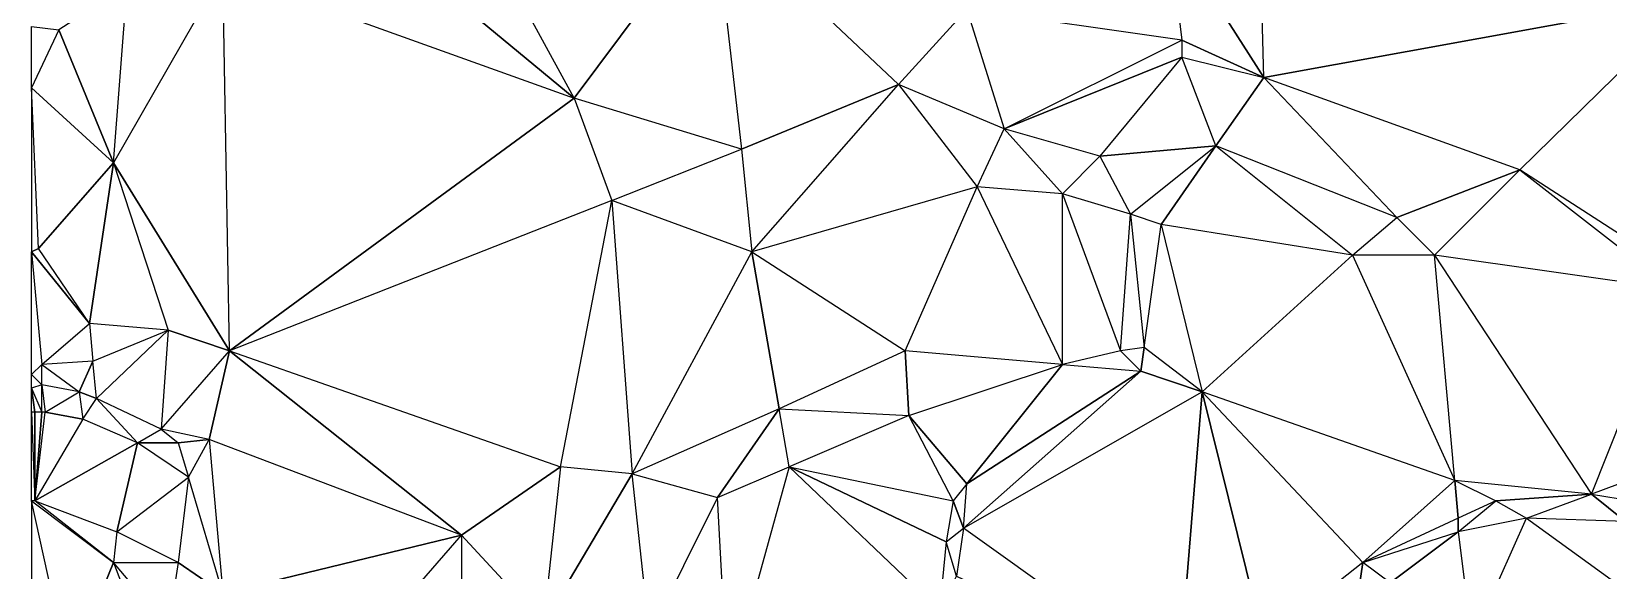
# Model space of a CAD drawing. Header units: millimetres. Extents: x 177476 to 180258, y 742892 to 746240.
# Drawn here: x 177476 to 178862, y 744531 to 745005 of the extents above; entities that cross this region are included whole.
import ezdxf

# ---------------------------------------------------------------- set-up
doc = ezdxf.new("R2010")
doc.units = ezdxf.units.MM
doc.layers.add('face', color=7, linetype='Continuous')

msp = doc.modelspace()

# ---------------------------------------------------------------- linework, layer by layer
at = {"layer": 'face'}
for points in [[(178559.5, 744964.5, 238.7), (178550.5, 745303.5, 238), (178475.5, 745096.5, 237.8), (178559.5, 744964.5, 238.7)], [(178937.5, 745033.5, 237.9), (178559.5, 744964.5, 238.7), (178550.5, 745303.5, 238), (178937.5, 745033.5, 237.9)], [(177953.5, 744946.5, 230.8), (177791.5, 745243.5, 226.7), (177710.5, 745147.5, 226.7), (177953.5, 744946.5, 230.8)], [(178076.5, 745111.5, 230.8), (177953.5, 744946.5, 230.8), (177791.5, 745243.5, 226.7), (178076.5, 745111.5, 230.8)], [(177953.5, 744946.5, 230.8), (177710.5, 745147.5, 226.7), (177644.5, 745057.5, 226.7), (177953.5, 744946.5, 230.8)], [(178076.5, 745111.5, 230.8), (178100.5, 744901.5, 230.5), (177953.5, 744946.5, 230.8), (178076.5, 745111.5, 230.8)], [(178298.5, 745024.5, 233.4), (178238.5, 744958.5, 231), (178076.5, 745111.5, 230.8), (178298.5, 745024.5, 233.4)], [(178238.5, 744958.5, 231), (178076.5, 745111.5, 230.8), (178100.5, 744901.5, 230.5), (178238.5, 744958.5, 231)], [(178475.5, 745096.5, 237.8), (178487.5, 744997.5, 240.4), (178298.5, 745024.5, 233.4), (178475.5, 745096.5, 237.8)], [(178559.5, 744964.5, 238.7), (178475.5, 745096.5, 237.8), (178487.5, 744997.5, 240.4), (178559.5, 744964.5, 238.7)], [(177548.5, 744889.5, 226.7), (177560.5, 745045.5, 232.6), (177500.5, 745006.5, 226.9), (177548.5, 744889.5, 226.7)], [(177650.5, 744724.5, 226.8), (177644.5, 745057.5, 226.7), (177548.5, 744889.5, 226.7), (177650.5, 744724.5, 226.8)], [(177644.5, 745057.5, 226.7), (177548.5, 744889.5, 226.7), (177560.5, 745045.5, 232.6), (177644.5, 745057.5, 226.7)], [(177953.5, 744946.5, 230.8), (177650.5, 744724.5, 226.8), (177644.5, 745057.5, 226.7), (177953.5, 744946.5, 230.8)], [(178937.5, 745033.5, 237.9), (178784.5, 744883.5, 242.7), (178559.5, 744964.5, 238.7), (178937.5, 745033.5, 237.9)], [(178937.5, 745033.5, 237.9), (178919.5, 744796.5, 242.3), (178784.5, 744883.5, 242.7), (178937.5, 745033.5, 237.9)], [(178298.5, 745024.5, 233.4), (178331.5, 744919.5, 239.5), (178238.5, 744958.5, 231), (178298.5, 745024.5, 233.4)], [(178487.5, 744997.5, 240.4), (178298.5, 745024.5, 233.4), (178331.5, 744919.5, 239.5), (178487.5, 744997.5, 240.4)], [(177500.5, 745006.5, 226.9), (177476.5, 744955.5, 230.5), (177476.5, 745009.5, 226.9), (177500.5, 745006.5, 226.9)], [(177548.5, 744889.5, 226.7), (177500.5, 745006.5, 226.9), (177476.5, 744955.5, 230.5), (177548.5, 744889.5, 226.7)], [(178487.5, 744997.5, 240.4), (178487.5, 744982.5, 245), (178331.5, 744919.5, 239.5), (178487.5, 744997.5, 240.4)], [(178559.5, 744964.5, 238.7), (178487.5, 744997.5, 240.4), (178487.5, 744982.5, 245), (178559.5, 744964.5, 238.7)], [(178487.5, 744982.5, 245), (178415.5, 744895.5, 243.4), (178331.5, 744919.5, 239.5), (178487.5, 744982.5, 245)], [(178517.5, 744904.5, 242.9), (178487.5, 744982.5, 245), (178415.5, 744895.5, 243.4), (178517.5, 744904.5, 242.9)], [(178559.5, 744964.5, 238.7), (178517.5, 744904.5, 242.9), (178487.5, 744982.5, 245), (178559.5, 744964.5, 238.7)], [(178559.5, 744964.5, 238.7), (178676.5, 744841.5, 242.6), (178517.5, 744904.5, 242.9), (178559.5, 744964.5, 238.7)], [(178784.5, 744883.5, 242.7), (178559.5, 744964.5, 238.7), (178676.5, 744841.5, 242.6), (178784.5, 744883.5, 242.7)], [(177548.5, 744889.5, 226.7), (177482.5, 744814.5, 229), (177476.5, 744955.5, 230.5), (177548.5, 744889.5, 226.7)], [(177482.5, 744814.5, 229), (177476.5, 744955.5, 230.5), (177476.5, 744811.5, 228.9), (177482.5, 744814.5, 229)], [(178238.5, 744958.5, 231), (178100.5, 744901.5, 230.5), (178109.5, 744811.5, 235.5), (178238.5, 744958.5, 231)], [(178238.5, 744958.5, 231), (178307.5, 744868.5, 234.8), (178109.5, 744811.5, 235.5), (178238.5, 744958.5, 231)], [(178331.5, 744919.5, 239.5), (178238.5, 744958.5, 231), (178307.5, 744868.5, 234.8), (178331.5, 744919.5, 239.5)], [(177953.5, 744946.5, 230.8), (177986.5, 744856.5, 226.7), (177650.5, 744724.5, 226.8), (177953.5, 744946.5, 230.8)], [(178100.5, 744901.5, 230.5), (177953.5, 744946.5, 230.8), (177986.5, 744856.5, 226.7), (178100.5, 744901.5, 230.5)], [(178331.5, 744919.5, 239.5), (178382.5, 744862.5, 237.6), (178307.5, 744868.5, 234.8), (178331.5, 744919.5, 239.5)], [(178415.5, 744895.5, 243.4), (178331.5, 744919.5, 239.5), (178382.5, 744862.5, 237.6), (178415.5, 744895.5, 243.4)], [(178100.5, 744901.5, 230.5), (178109.5, 744811.5, 235.5), (177986.5, 744856.5, 226.7), (178100.5, 744901.5, 230.5)], [(178415.5, 744895.5, 243.4), (178442.5, 744844.5, 242), (178382.5, 744862.5, 237.6), (178415.5, 744895.5, 243.4)], [(178517.5, 744904.5, 242.9), (178415.5, 744895.5, 243.4), (178442.5, 744844.5, 242), (178517.5, 744904.5, 242.9)], [(178517.5, 744904.5, 242.9), (178469.5, 744835.5, 238.5), (178442.5, 744844.5, 242), (178517.5, 744904.5, 242.9)], [(178517.5, 744904.5, 242.9), (178637.5, 744808.5, 238.5), (178469.5, 744835.5, 238.5), (178517.5, 744904.5, 242.9)], [(178676.5, 744841.5, 242.6), (178517.5, 744904.5, 242.9), (178637.5, 744808.5, 238.5), (178676.5, 744841.5, 242.6)], [(177548.5, 744889.5, 226.7), (177527.5, 744748.5, 237.5), (177482.5, 744814.5, 229), (177548.5, 744889.5, 226.7)], [(177548.5, 744889.5, 226.7), (177596.5, 744742.5, 232.7), (177527.5, 744748.5, 237.5), (177548.5, 744889.5, 226.7)], [(177650.5, 744724.5, 226.8), (177548.5, 744889.5, 226.7), (177596.5, 744742.5, 232.7), (177650.5, 744724.5, 226.8)], [(178784.5, 744883.5, 242.7), (178676.5, 744841.5, 242.6), (178709.5, 744808.5, 238.5), (178784.5, 744883.5, 242.7)], [(178784.5, 744883.5, 242.7), (178919.5, 744778.5, 238.5), (178709.5, 744808.5, 238.5), (178784.5, 744883.5, 242.7)], [(178919.5, 744796.5, 242.3), (178784.5, 744883.5, 242.7), (178919.5, 744778.5, 238.5), (178919.5, 744796.5, 242.3)], [(178307.5, 744868.5, 234.8), (178109.5, 744811.5, 235.5), (178244.5, 744724.5, 235.3), (178307.5, 744868.5, 234.8)], [(178307.5, 744868.5, 234.8), (178382.5, 744712.5, 237.1), (178244.5, 744724.5, 235.3), (178307.5, 744868.5, 234.8)], [(178382.5, 744862.5, 237.6), (178307.5, 744868.5, 234.8), (178382.5, 744712.5, 237.1), (178382.5, 744862.5, 237.6)], [(177986.5, 744856.5, 226.7), (177650.5, 744724.5, 226.8), (177941.5, 744622.5, 230), (177986.5, 744856.5, 226.7)], [(177986.5, 744856.5, 226.7), (178004.5, 744616.5, 235.1), (177941.5, 744622.5, 230), (177986.5, 744856.5, 226.7)], [(178109.5, 744811.5, 235.5), (177986.5, 744856.5, 226.7), (178004.5, 744616.5, 235.1), (178109.5, 744811.5, 235.5)], [(178442.5, 744844.5, 242), (178382.5, 744862.5, 237.6), (178433.5, 744724.5, 243), (178442.5, 744844.5, 242)], [(178382.5, 744862.5, 237.6), (178433.5, 744724.5, 243), (178382.5, 744712.5, 237.1), (178382.5, 744862.5, 237.6)], [(178442.5, 744844.5, 242), (178454.5, 744727.5, 238.3), (178433.5, 744724.5, 243), (178442.5, 744844.5, 242)], [(178469.5, 744835.5, 238.5), (178442.5, 744844.5, 242), (178454.5, 744727.5, 238.3), (178469.5, 744835.5, 238.5)], [(178676.5, 744841.5, 242.6), (178709.5, 744808.5, 238.5), (178637.5, 744808.5, 238.5), (178676.5, 744841.5, 242.6)], [(178469.5, 744835.5, 238.5), (178505.5, 744688.5, 238.8), (178454.5, 744727.5, 238.3), (178469.5, 744835.5, 238.5)], [(178637.5, 744808.5, 238.5), (178469.5, 744835.5, 238.5), (178505.5, 744688.5, 238.8), (178637.5, 744808.5, 238.5)], [(177527.5, 744748.5, 237.5), (177482.5, 744814.5, 229), (177476.5, 744811.5, 228.9), (177527.5, 744748.5, 237.5)], [(177527.5, 744748.5, 237.5), (177476.5, 744811.5, 228.9), (177485.5, 744712.5, 240.1), (177527.5, 744748.5, 237.5)], [(177476.5, 744811.5, 228.9), (177485.5, 744712.5, 240.1), (177476.5, 744703.5, 239.4), (177476.5, 744811.5, 228.9)], [(178109.5, 744811.5, 235.5), (178133.5, 744673.5, 236.5), (178004.5, 744616.5, 235.1), (178109.5, 744811.5, 235.5)], [(178109.5, 744811.5, 235.5), (178244.5, 744724.5, 235.3), (178133.5, 744673.5, 236.5), (178109.5, 744811.5, 235.5)], [(178637.5, 744808.5, 238.5), (178727.5, 744610.5, 237.9), (178505.5, 744688.5, 238.8), (178637.5, 744808.5, 238.5)], [(178709.5, 744808.5, 238.5), (178637.5, 744808.5, 238.5), (178727.5, 744610.5, 237.9), (178709.5, 744808.5, 238.5)], [(178919.5, 744778.5, 238.5), (178709.5, 744808.5, 238.5), (178847.5, 744598.5, 236.5), (178919.5, 744778.5, 238.5)], [(178709.5, 744808.5, 238.5), (178847.5, 744598.5, 236.5), (178727.5, 744610.5, 237.9), (178709.5, 744808.5, 238.5)], [(178919.5, 744778.5, 238.5), (178895.5, 744616.5, 237.3), (178847.5, 744598.5, 236.5), (178919.5, 744778.5, 238.5)], [(177527.5, 744748.5, 237.5), (177530.5, 744715.5, 237.5), (177485.5, 744712.5, 240.1), (177527.5, 744748.5, 237.5)], [(177596.5, 744742.5, 232.7), (177527.5, 744748.5, 237.5), (177530.5, 744715.5, 237.5), (177596.5, 744742.5, 232.7)], [(177596.5, 744742.5, 232.7), (177533.5, 744682.5, 231.2), (177530.5, 744715.5, 237.5), (177596.5, 744742.5, 232.7)], [(177596.5, 744742.5, 232.7), (177590.5, 744655.5, 230.8), (177533.5, 744682.5, 231.2), (177596.5, 744742.5, 232.7)], [(177650.5, 744724.5, 226.8), (177596.5, 744742.5, 232.7), (177590.5, 744655.5, 230.8), (177650.5, 744724.5, 226.8)], [(178454.5, 744727.5, 238.3), (178433.5, 744724.5, 243), (178451.5, 744706.5, 243), (178454.5, 744727.5, 238.3)], [(178505.5, 744688.5, 238.8), (178454.5, 744727.5, 238.3), (178451.5, 744706.5, 243), (178505.5, 744688.5, 238.8)], [(177485.5, 744712.5, 240.1), (177476.5, 744703.5, 239.4), (177485.5, 744694.5, 238.2), (177485.5, 744712.5, 240.1)], [(177530.5, 744715.5, 237.5), (177485.5, 744712.5, 240.1), (177518.5, 744688.5, 236.1), (177530.5, 744715.5, 237.5)], [(177485.5, 744712.5, 240.1), (177518.5, 744688.5, 236.1), (177485.5, 744694.5, 238.2), (177485.5, 744712.5, 240.1)], [(177533.5, 744682.5, 231.2), (177530.5, 744715.5, 237.5), (177518.5, 744688.5, 236.1), (177533.5, 744682.5, 231.2)], [(177650.5, 744724.5, 226.8), (177632.5, 744646.5, 226.4), (177590.5, 744655.5, 230.8), (177650.5, 744724.5, 226.8)], [(177650.5, 744724.5, 226.8), (177854.5, 744562.5, 230.7), (177632.5, 744646.5, 226.4), (177650.5, 744724.5, 226.8)], [(177650.5, 744724.5, 226.8), (177941.5, 744622.5, 230), (177854.5, 744562.5, 230.7), (177650.5, 744724.5, 226.8)], [(178244.5, 744724.5, 235.3), (178133.5, 744673.5, 236.5), (178247.5, 744667.5, 232.3), (178244.5, 744724.5, 235.3)], [(178382.5, 744712.5, 237.1), (178244.5, 744724.5, 235.3), (178247.5, 744667.5, 232.3), (178382.5, 744712.5, 237.1)], [(178382.5, 744712.5, 237.1), (178298.5, 744607.5, 235.9), (178247.5, 744667.5, 232.3), (178382.5, 744712.5, 237.1)], [(178382.5, 744712.5, 237.1), (178451.5, 744706.5, 243), (178298.5, 744607.5, 235.9), (178382.5, 744712.5, 237.1)], [(178433.5, 744724.5, 243), (178382.5, 744712.5, 237.1), (178451.5, 744706.5, 243), (178433.5, 744724.5, 243)], [(177476.5, 744703.5, 239.4), (177485.5, 744694.5, 238.2), (177476.5, 744691.5, 238), (177476.5, 744703.5, 239.4)], [(178505.5, 744688.5, 238.8), (178451.5, 744706.5, 243), (178295.5, 744568.5, 236.5), (178505.5, 744688.5, 238.8)], [(178451.5, 744706.5, 243), (178295.5, 744568.5, 236.5), (178298.5, 744607.5, 235.9), (178451.5, 744706.5, 243)], [(177485.5, 744694.5, 238.2), (177476.5, 744691.5, 238), (177485.5, 744670.5, 224.8), (177485.5, 744694.5, 238.2)], [(177485.5, 744670.5, 224.8), (177479.5, 744670.5, 225.2), (177476.5, 744691.5, 238), (177485.5, 744670.5, 224.8)], [(177479.5, 744670.5, 225.2), (177476.5, 744670.5, 225.3), (177476.5, 744691.5, 238), (177479.5, 744670.5, 225.2)], [(177518.5, 744688.5, 236.1), (177485.5, 744694.5, 238.2), (177488.5, 744670.5, 224.8), (177518.5, 744688.5, 236.1)], [(177485.5, 744694.5, 238.2), (177488.5, 744670.5, 224.8), (177485.5, 744670.5, 224.8), (177485.5, 744694.5, 238.2)], [(177518.5, 744688.5, 236.1), (177521.5, 744664.5, 225.8), (177488.5, 744670.5, 224.8), (177518.5, 744688.5, 236.1)], [(177533.5, 744682.5, 231.2), (177518.5, 744688.5, 236.1), (177521.5, 744664.5, 225.8), (177533.5, 744682.5, 231.2)], [(178505.5, 744688.5, 238.8), (178484.5, 744433.5, 240.2), (178295.5, 744568.5, 236.5), (178505.5, 744688.5, 238.8)], [(178505.5, 744688.5, 238.8), (178559.5, 744469.5, 240.2), (178484.5, 744433.5, 240.2), (178505.5, 744688.5, 238.8)], [(178727.5, 744610.5, 237.9), (178505.5, 744688.5, 238.8), (178646.5, 744538.5, 238.2), (178727.5, 744610.5, 237.9)], [(178505.5, 744688.5, 238.8), (178646.5, 744538.5, 238.2), (178559.5, 744469.5, 240.2), (178505.5, 744688.5, 238.8)], [(177479.5, 744592.5, 226.3), (177476.5, 744592.5, 226.3), (177476.5, 744670.5, 225.3), (177479.5, 744592.5, 226.3)], [(177479.5, 744592.5, 226.3), (177479.5, 744670.5, 225.2), (177476.5, 744670.5, 225.3), (177479.5, 744592.5, 226.3)], [(177521.5, 744664.5, 225.8), (177479.5, 744592.5, 226.3), (177488.5, 744670.5, 224.8), (177521.5, 744664.5, 225.8)], [(177479.5, 744592.5, 226.3), (177488.5, 744670.5, 224.8), (177485.5, 744670.5, 224.8), (177479.5, 744592.5, 226.3)], [(177479.5, 744592.5, 226.3), (177485.5, 744670.5, 224.8), (177479.5, 744670.5, 225.2), (177479.5, 744592.5, 226.3)], [(177533.5, 744682.5, 231.2), (177569.5, 744643.5, 225.9), (177521.5, 744664.5, 225.8), (177533.5, 744682.5, 231.2)], [(177590.5, 744655.5, 230.8), (177533.5, 744682.5, 231.2), (177569.5, 744643.5, 225.9), (177590.5, 744655.5, 230.8)], [(178133.5, 744673.5, 236.5), (178004.5, 744616.5, 235.1), (178079.5, 744595.5, 236.6), (178133.5, 744673.5, 236.5)], [(178133.5, 744673.5, 236.5), (178079.5, 744595.5, 236.6), (178142.5, 744622.5, 231.4), (178133.5, 744673.5, 236.5)], [(178133.5, 744673.5, 236.5), (178247.5, 744667.5, 232.3), (178142.5, 744622.5, 231.4), (178133.5, 744673.5, 236.5)], [(177569.5, 744643.5, 225.9), (177521.5, 744664.5, 225.8), (177479.5, 744592.5, 226.3), (177569.5, 744643.5, 225.9)], [(178286.5, 744592.5, 231.6), (178247.5, 744667.5, 232.3), (178142.5, 744622.5, 231.4), (178286.5, 744592.5, 231.6)], [(178298.5, 744607.5, 235.9), (178286.5, 744592.5, 231.6), (178247.5, 744667.5, 232.3), (178298.5, 744607.5, 235.9)], [(177569.5, 744643.5, 225.9), (177479.5, 744592.5, 226.3), (177551.5, 744565.5, 226.3), (177569.5, 744643.5, 225.9)], [(177614.5, 744613.5, 226), (177569.5, 744643.5, 225.9), (177551.5, 744565.5, 226.3), (177614.5, 744613.5, 226)], [(177590.5, 744655.5, 230.8), (177605.5, 744643.5, 230.1), (177569.5, 744643.5, 225.9), (177590.5, 744655.5, 230.8)], [(177605.5, 744643.5, 230.1), (177614.5, 744613.5, 226), (177569.5, 744643.5, 225.9), (177605.5, 744643.5, 230.1)], [(177632.5, 744646.5, 226.4), (177590.5, 744655.5, 230.8), (177605.5, 744643.5, 230.1), (177632.5, 744646.5, 226.4)], [(177632.5, 744646.5, 226.4), (177605.5, 744643.5, 230.1), (177614.5, 744613.5, 226), (177632.5, 744646.5, 226.4)], [(177632.5, 744646.5, 226.4), (177644.5, 744511.5, 226.3), (177614.5, 744613.5, 226), (177632.5, 744646.5, 226.4)], [(177854.5, 744562.5, 230.7), (177632.5, 744646.5, 226.4), (177644.5, 744511.5, 226.3), (177854.5, 744562.5, 230.7)], [(177941.5, 744622.5, 230), (177926.5, 744484.5, 231.3), (177854.5, 744562.5, 230.7), (177941.5, 744622.5, 230)], [(178004.5, 744616.5, 235.1), (177941.5, 744622.5, 230), (177926.5, 744484.5, 231.3), (178004.5, 744616.5, 235.1)], [(178004.5, 744616.5, 235.1), (177926.5, 744484.5, 231.3), (178019.5, 744475.5, 233.4), (178004.5, 744616.5, 235.1)], [(178004.5, 744616.5, 235.1), (178079.5, 744595.5, 236.6), (178019.5, 744475.5, 233.4), (178004.5, 744616.5, 235.1)], [(178079.5, 744595.5, 236.6), (178142.5, 744622.5, 231.4), (178088.5, 744427.5, 230.4), (178079.5, 744595.5, 236.6)], [(178274.5, 744496.5, 231.2), (178142.5, 744622.5, 231.4), (178088.5, 744427.5, 230.4), (178274.5, 744496.5, 231.2)], [(178286.5, 744592.5, 231.6), (178280.5, 744556.5, 231.3), (178142.5, 744622.5, 231.4), (178286.5, 744592.5, 231.6)], [(178280.5, 744556.5, 231.3), (178274.5, 744496.5, 231.2), (178142.5, 744622.5, 231.4), (178280.5, 744556.5, 231.3)], [(178895.5, 744616.5, 237.3), (178847.5, 744598.5, 236.5), (178883.5, 744592.5, 235.8), (178895.5, 744616.5, 237.3)], [(177614.5, 744613.5, 226), (177605.5, 744538.5, 226.3), (177551.5, 744565.5, 226.3), (177614.5, 744613.5, 226)], [(177644.5, 744511.5, 226.3), (177614.5, 744613.5, 226), (177605.5, 744538.5, 226.3), (177644.5, 744511.5, 226.3)], [(178295.5, 744568.5, 236.5), (178298.5, 744607.5, 235.9), (178286.5, 744592.5, 231.6), (178295.5, 744568.5, 236.5)], [(178727.5, 744610.5, 237.9), (178730.5, 744577.5, 235.4), (178646.5, 744538.5, 238.2), (178727.5, 744610.5, 237.9)], [(178847.5, 744598.5, 236.5), (178727.5, 744610.5, 237.9), (178763.5, 744592.5, 236.2), (178847.5, 744598.5, 236.5)], [(178727.5, 744610.5, 237.9), (178763.5, 744592.5, 236.2), (178730.5, 744577.5, 235.4), (178727.5, 744610.5, 237.9)], [(177548.5, 744538.5, 232.2), (177479.5, 744592.5, 226.3), (177476.5, 744592.5, 226.3), (177548.5, 744538.5, 232.2)], [(177548.5, 744538.5, 232.2), (177509.5, 744442.5, 233.8), (177476.5, 744592.5, 226.3), (177548.5, 744538.5, 232.2)], [(177509.5, 744442.5, 233.8), (177476.5, 744592.5, 226.3), (177476.5, 744406.5, 239.5), (177509.5, 744442.5, 233.8)], [(177551.5, 744565.5, 226.3), (177548.5, 744538.5, 232.2), (177479.5, 744592.5, 226.3), (177551.5, 744565.5, 226.3)], [(178079.5, 744595.5, 236.6), (178019.5, 744475.5, 233.4), (178088.5, 744427.5, 230.4), (178079.5, 744595.5, 236.6)], [(178295.5, 744568.5, 236.5), (178286.5, 744592.5, 231.6), (178280.5, 744556.5, 231.3), (178295.5, 744568.5, 236.5)], [(178763.5, 744592.5, 236.2), (178790.5, 744577.5, 226.7), (178730.5, 744565.5, 228.9), (178763.5, 744592.5, 236.2)], [(178763.5, 744592.5, 236.2), (178730.5, 744577.5, 235.4), (178730.5, 744565.5, 228.9), (178763.5, 744592.5, 236.2)], [(178847.5, 744598.5, 236.5), (178763.5, 744592.5, 236.2), (178790.5, 744577.5, 226.7), (178847.5, 744598.5, 236.5)], [(178847.5, 744598.5, 236.5), (178877.5, 744574.5, 225.9), (178790.5, 744577.5, 226.7), (178847.5, 744598.5, 236.5)], [(178847.5, 744598.5, 236.5), (178883.5, 744592.5, 235.8), (178877.5, 744574.5, 225.9), (178847.5, 744598.5, 236.5)], [(178730.5, 744577.5, 235.4), (178646.5, 744538.5, 238.2), (178730.5, 744565.5, 228.9), (178730.5, 744577.5, 235.4)], [(178790.5, 744577.5, 226.7), (178730.5, 744565.5, 228.9), (178742.5, 744469.5, 225.9), (178790.5, 744577.5, 226.7)], [(178790.5, 744577.5, 226.7), (178910.5, 744490.5, 229.3), (178742.5, 744469.5, 225.9), (178790.5, 744577.5, 226.7)], [(178877.5, 744574.5, 225.9), (178790.5, 744577.5, 226.7), (178910.5, 744490.5, 229.3), (178877.5, 744574.5, 225.9)], [(177605.5, 744538.5, 226.3), (177551.5, 744565.5, 226.3), (177548.5, 744538.5, 232.2), (177605.5, 744538.5, 226.3)], [(177854.5, 744562.5, 230.7), (177644.5, 744511.5, 226.3), (177755.5, 744448.5, 226.2), (177854.5, 744562.5, 230.7)], [(177854.5, 744562.5, 230.7), (177854.5, 744481.5, 225.9), (177755.5, 744448.5, 226.2), (177854.5, 744562.5, 230.7)], [(177926.5, 744484.5, 231.3), (177854.5, 744562.5, 230.7), (177854.5, 744481.5, 225.9), (177926.5, 744484.5, 231.3)], [(178295.5, 744568.5, 236.5), (178289.5, 744526.5, 235.8), (178280.5, 744556.5, 231.3), (178295.5, 744568.5, 236.5)], [(178484.5, 744433.5, 240.2), (178295.5, 744568.5, 236.5), (178289.5, 744526.5, 235.8), (178484.5, 744433.5, 240.2)], [(178646.5, 744538.5, 238.2), (178730.5, 744565.5, 228.9), (178670.5, 744520.5, 225.9), (178646.5, 744538.5, 238.2)], [(178730.5, 744565.5, 228.9), (178742.5, 744469.5, 225.9), (178670.5, 744520.5, 225.9), (178730.5, 744565.5, 228.9)], [(178289.5, 744526.5, 235.8), (178280.5, 744556.5, 231.3), (178274.5, 744496.5, 231.2), (178289.5, 744526.5, 235.8)], [(177548.5, 744538.5, 232.2), (177581.5, 744451.5, 235.5), (177509.5, 744442.5, 233.8), (177548.5, 744538.5, 232.2)], [(177605.5, 744538.5, 226.3), (177596.5, 744481.5, 233.9), (177548.5, 744538.5, 232.2), (177605.5, 744538.5, 226.3)], [(177596.5, 744481.5, 233.9), (177548.5, 744538.5, 232.2), (177581.5, 744451.5, 235.5), (177596.5, 744481.5, 233.9)], [(177644.5, 744511.5, 226.3), (177605.5, 744538.5, 226.3), (177596.5, 744481.5, 233.9), (177644.5, 744511.5, 226.3)], [(178646.5, 744538.5, 238.2), (178559.5, 744469.5, 240.2), (178640.5, 744496.5, 225.9), (178646.5, 744538.5, 238.2)], [(178646.5, 744538.5, 238.2), (178640.5, 744496.5, 225.9), (178670.5, 744520.5, 225.9), (178646.5, 744538.5, 238.2)]]:
    msp.add_3dface(points, dxfattribs=at)

doc.saveas('drawing.dxf')
